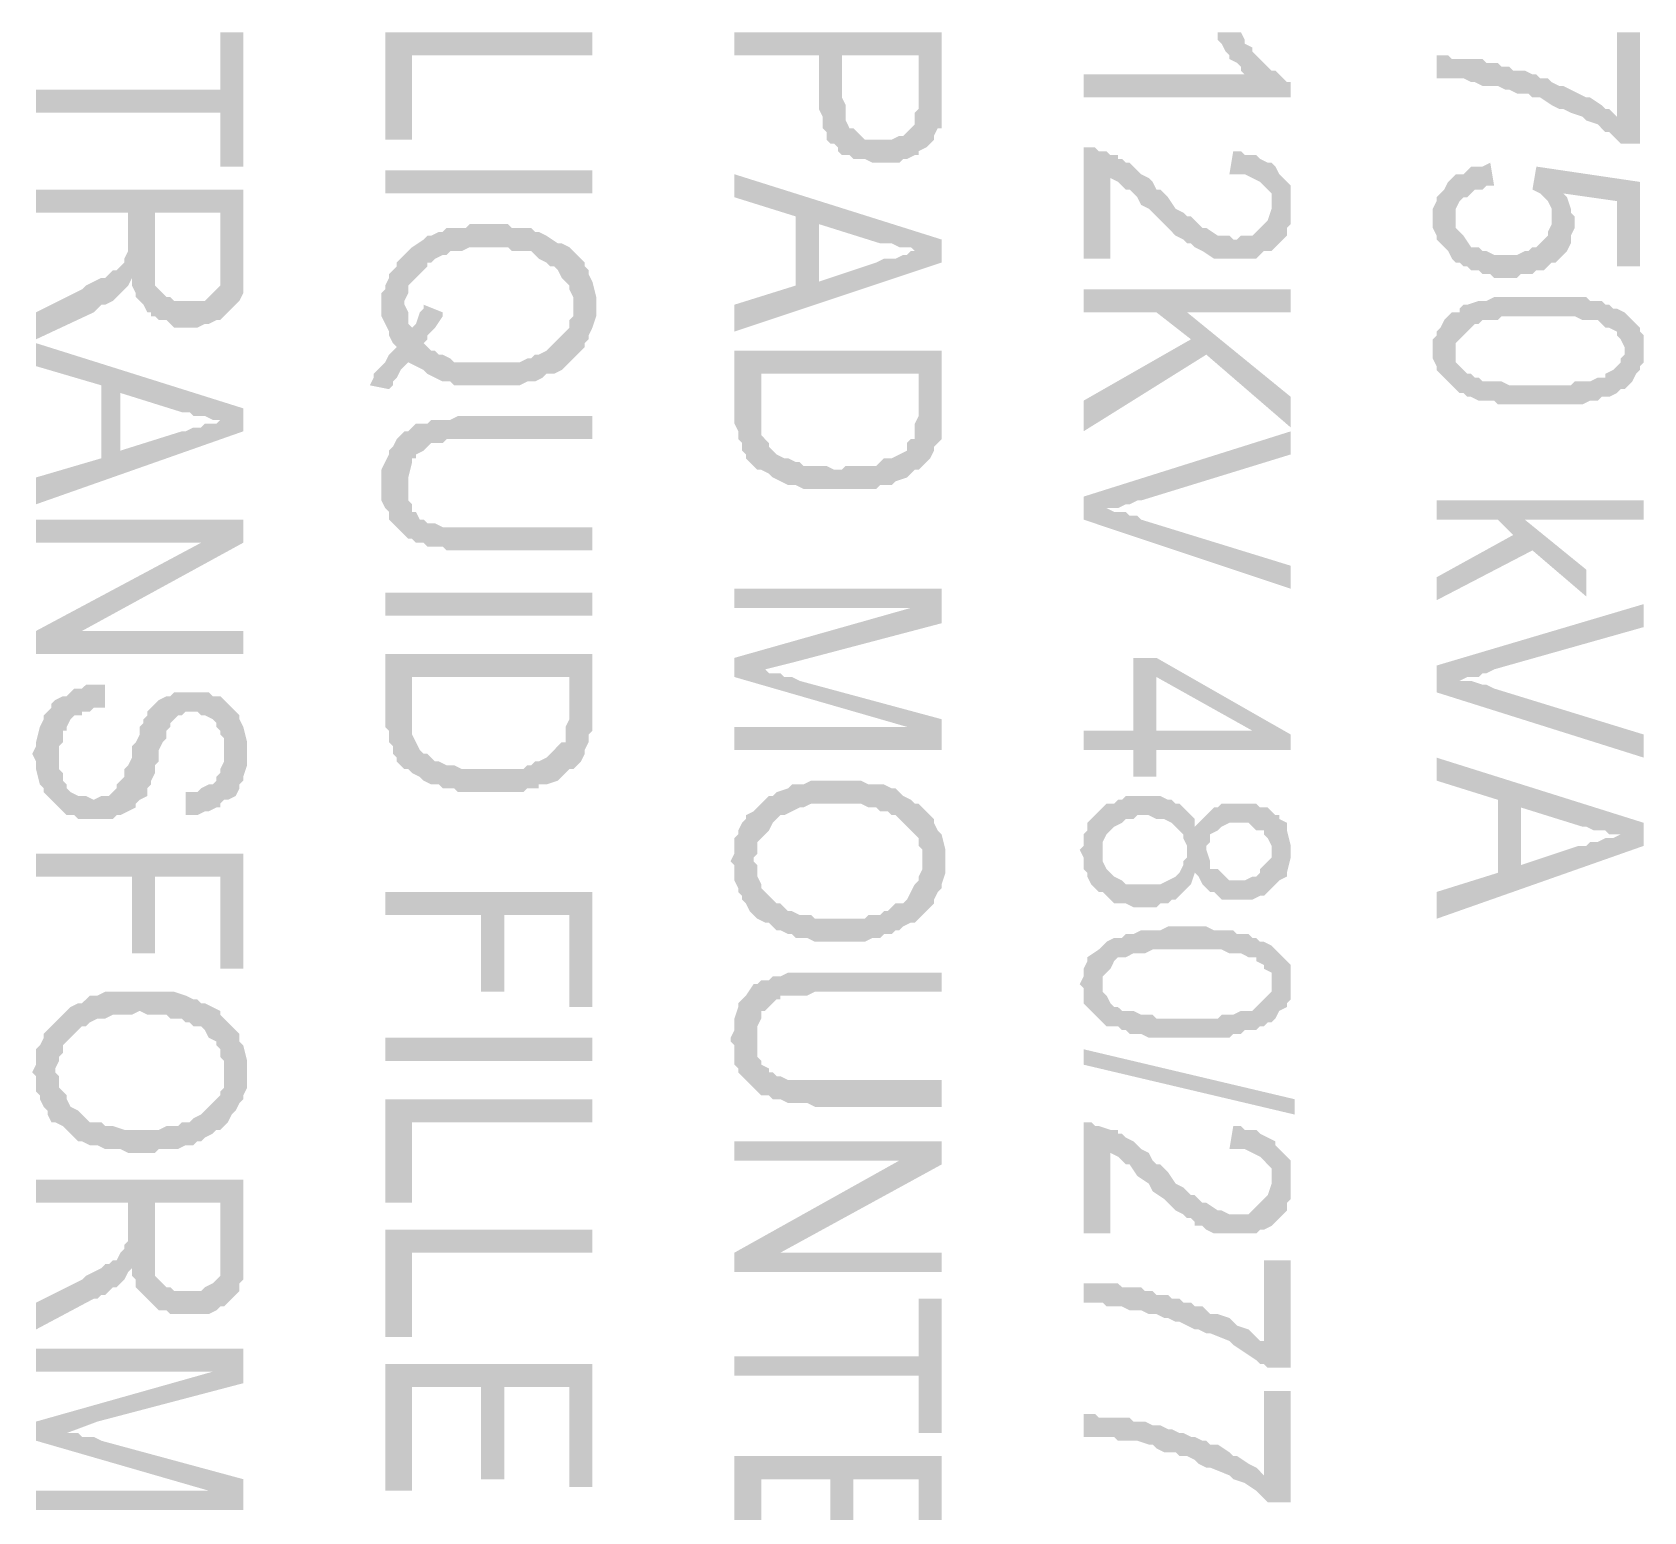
# Model space of a CAD drawing. Header units: inches. Extents: x -186 to 186, y -282 to 282.
# Drawn here: x -58 to -42.44, y 32.13 to 46.41 of the extents above; entities that cross this region are included whole.
import ezdxf

# ---------------------------------------------------------------- set-up
doc = ezdxf.new("R2010")
doc.units = ezdxf.units.IN
doc.header["$MEASUREMENT"] = 0
doc.layers.add('H', color=7, linetype='CONTINUOUS', lineweight=100)

msp = doc.modelspace()

# ---------------------------------------------------------------- hatches: boundary and pattern name
at = {"layer": 'H', "linetype": 'Continuous'}
for points in [[(-55.963, 45.111), (-55.963, 46.407), (-56.185, 46.407), (-56.185, 45.852), (-57.963, 45.852), (-57.963, 45.63), (-56.185, 45.63), (-56.185, 45.111)], [(-52.593, 46.185), (-52.593, 46.407), (-54.593, 46.407), (-54.593, 45.37), (-54.333, 45.37), (-54.333, 46.185)], [(-49.222, 45.778), (-49.222, 46.407), (-51.222, 46.407), (-51.222, 46.185), (-50.407, 46.185), (-50.407, 45.667), (-50.37, 45.593), (-50.37, 45.481), (-50.333, 45.444), (-50.333, 45.37), (-50.296, 45.333), (-50.259, 45.333), (-50.222, 45.296), (-50.222, 45.259), (-50.185, 45.222), (-50.185, 46.185), (-49.444, 46.185), (-49.444, 45.222), (-49.444, 45.259), (-49.37, 45.296), (-49.333, 45.333), (-49.296, 45.37), (-49.296, 45.407), (-49.259, 45.481), (-49.222, 45.481), (-49.222, 45.519), (-49.222, 45.593), (-49.222, 45.63), (-49.222, 45.704)], [(-46.296, 46.296), (-46.296, 46.333), (-46.333, 46.407), (-46.556, 46.407), (-46.556, 46.37), (-46.556, 46.333), (-46.519, 46.296), (-46.481, 46.222), (-46.444, 46.185), (-46.444, 46.148), (-46.37, 46.111), (-46.333, 46.074), (-46.333, 46.037), (-46.296, 46)], [(-42.481, 45.333), (-42.481, 46.407), (-42.704, 46.407), (-42.704, 45.593), (-42.741, 45.63), (-42.778, 45.667), (-42.815, 45.667), (-42.852, 45.704), (-42.963, 45.778), (-43, 45.778), (-43.148, 45.852), (-43.222, 45.889), (-43.259, 45.889), (-43.333, 45.926), (-43.37, 45.963), (-43.444, 45.963), (-43.481, 46), (-43.519, 46), (-43.593, 46.037), (-43.63, 46.037), (-43.704, 46.037), (-43.741, 46.074), (-43.815, 46.074), (-43.852, 46.111), (-43.889, 46.111), (-43.963, 46.111), (-44, 46.148), (-44.074, 46.148), (-44.148, 46.148), (-44.185, 46.148), (-44.296, 46.148), (-44.333, 46.185), (-44.444, 46.185), (-44.444, 45.963), (-44.37, 45.963), (-44.296, 45.963), (-44.222, 45.963), (-44.185, 45.963), (-44.111, 45.926), (-44.074, 45.926), (-44, 45.889), (-43.963, 45.889), (-43.889, 45.889), (-43.852, 45.889), (-43.778, 45.852), (-43.741, 45.852), (-43.667, 45.815), (-43.556, 45.815), (-43.519, 45.778), (-43.481, 45.778), (-43.444, 45.778), (-43.333, 45.704), (-43.259, 45.667), (-43.222, 45.667), (-43.148, 45.63), (-43.037, 45.593), (-43, 45.556), (-42.889, 45.519), (-42.852, 45.481), (-42.815, 45.444), (-42.778, 45.444), (-42.741, 45.407), (-42.704, 45.37), (-42.667, 45.333)], [(-45.852, 45.778), (-45.852, 45.926), (-45.889, 45.926), (-45.963, 46), (-46, 46.037), (-46.037, 46.037), (-46.111, 46.111), (-46.148, 46.148), (-46.185, 46.185), (-46.222, 46.222), (-46.222, 46.259), (-46.296, 46.296), (-46.296, 46), (-47.852, 46), (-47.852, 45.778)], [(-49.444, 45.222), (-49.444, 45.778), (-49.444, 45.667), (-49.481, 45.63), (-49.481, 45.556), (-49.481, 45.519), (-49.519, 45.481), (-49.556, 45.444), (-49.593, 45.407), (-49.63, 45.407), (-49.704, 45.37), (-49.741, 45.37), (-49.889, 45.37), (-49.963, 45.37), (-50, 45.407), (-50.037, 45.444), (-50.074, 45.481), (-50.111, 45.481), (-50.148, 45.556), (-50.148, 45.63), (-50.148, 45.704), (-50.185, 45.778), (-50.185, 46.185), (-50.185, 45.222), (-50.111, 45.222), (-50.074, 45.185), (-50.037, 45.185), (-49.963, 45.185), (-49.889, 45.148), (-49.852, 45.148), (-49.778, 45.148), (-49.704, 45.148), (-49.63, 45.148), (-49.593, 45.185), (-49.556, 45.185), (-49.481, 45.222)], [(-46, 44.333), (-46.037, 44.741), (-46.037, 44.704), (-46.074, 44.593), (-46.111, 44.556), (-46.148, 44.519), (-46.185, 44.481), (-46.222, 44.444), (-46.259, 44.444), (-46.333, 44.444), (-46.37, 44.407), (-46.407, 44.407), (-46.444, 44.444), (-46.519, 44.444), (-46.556, 44.444), (-46.667, 44.519), (-46.704, 44.519), (-46.741, 44.556), (-46.778, 44.593), (-46.815, 44.63), (-46.852, 44.63), (-46.889, 44.667), (-46.963, 44.704), (-47.037, 44.815), (-47.111, 44.889), (-47.148, 44.889), (-47.185, 44.963), (-47.222, 45), (-47.296, 45.037), (-47.333, 45.074), (-47.37, 45.111), (-47.407, 45.148), (-47.444, 45.148), (-47.481, 45.185), (-47.519, 45.185), (-47.519, 45.222), (-47.593, 45.222), (-47.63, 45.259), (-47.704, 45.259), (-47.741, 45.296), (-47.778, 45.296), (-47.852, 45.296), (-47.852, 44.222), (-47.593, 44.222), (-47.593, 45), (-47.519, 44.963), (-47.481, 44.926), (-47.444, 44.889), (-47.407, 44.889), (-47.37, 44.852), (-47.333, 44.815), (-47.296, 44.741), (-47.222, 44.704), (-47.185, 44.667), (-47.074, 44.556), (-47.037, 44.519), (-46.963, 44.444), (-46.889, 44.407), (-46.852, 44.37), (-46.815, 44.37), (-46.778, 44.333), (-46.704, 44.296), (-46.593, 44.222), (-46.556, 44.222), (-46.481, 44.222), (-46.444, 44.222), (-46.296, 44.222), (-46.259, 44.222), (-46.185, 44.222), (-46.148, 44.259), (-46.111, 44.296), (-46.037, 44.296)], [(-45.852, 44.704), (-45.852, 44.815), (-45.852, 44.926), (-45.889, 44.963), (-45.926, 45), (-45.963, 45.037), (-46, 45.111), (-46.037, 45.148), (-46.074, 45.148), (-46.148, 45.185), (-46.185, 45.222), (-46.222, 45.222), (-46.296, 45.222), (-46.333, 45.259), (-46.407, 45.259), (-46.444, 45.037), (-46.37, 45.037), (-46.333, 45.037), (-46.296, 45.037), (-46.222, 45), (-46.148, 44.963), (-46.111, 44.926), (-46.074, 44.889), (-46.037, 44.852), (-46.037, 44.778), (-46.037, 44.741), (-46, 44.333), (-45.963, 44.37), (-45.926, 44.407), (-45.889, 44.444), (-45.889, 44.519), (-45.852, 44.556), (-45.852, 44.667)], [(-43.889, 44.926), (-43.926, 45.148), (-44, 45.111), (-44.037, 45.111), (-44.111, 45.111), (-44.148, 45.074), (-44.185, 45.037), (-44.259, 45.037), (-44.296, 45), (-44.259, 44.63), (-44.259, 44.667), (-44.259, 44.704), (-44.222, 44.778), (-44.185, 44.815), (-44.148, 44.815), (-44.111, 44.852), (-44.074, 44.889), (-44, 44.889), (-43.963, 44.926)], [(-42.481, 44.148), (-42.481, 44.963), (-43.481, 45.111), (-43.519, 44.889), (-43.444, 44.852), (-43.407, 44.815), (-43.37, 44.778), (-43.333, 44.704), (-43.333, 44.667), (-43.333, 44.185), (-43.296, 44.185), (-43.259, 44.222), (-43.222, 44.852), (-42.704, 44.778), (-42.704, 44.148)], [(-54.593, 44.852), (-52.593, 44.852), (-52.593, 45.074), (-54.593, 45.074)], [(-49.222, 44.185), (-49.222, 44.407), (-51.222, 45.037), (-51.222, 44.815), (-50.63, 44.63), (-50.63, 43.963), (-50.407, 44.556), (-49.815, 44.37), (-49.778, 44.37), (-49.704, 44.37), (-49.63, 44.333), (-49.593, 44.333), (-49.519, 44.333), (-49.481, 44.296), (-49.444, 44.296)], [(-43.333, 44.185), (-43.333, 44.63), (-43.333, 44.556), (-43.37, 44.481), (-43.37, 44.444), (-43.407, 44.407), (-43.481, 44.333), (-43.519, 44.333), (-43.556, 44.296), (-43.593, 44.296), (-43.667, 44.259), (-43.889, 44.259), (-43.963, 44.296), (-44, 44.296), (-44.037, 44.333), (-44.111, 44.333), (-44.185, 44.444), (-44.222, 44.481), (-44.259, 44.519), (-44.259, 44.556), (-44.259, 44.63), (-44.296, 45), (-44.333, 44.963), (-44.37, 44.889), (-44.444, 44.815), (-44.444, 44.778), (-44.481, 44.704), (-44.481, 44.667), (-44.481, 44.63), (-44.481, 44.556), (-44.481, 44.519), (-44.444, 44.444), (-44.444, 44.407), (-44.407, 44.37), (-44.37, 44.333), (-44.333, 44.296), (-44.296, 44.222), (-44.259, 44.185), (-44.222, 44.185), (-44.185, 44.148), (-44.148, 44.148), (-44.111, 44.111), (-44.037, 44.111), (-44, 44.074), (-43.926, 44.074), (-43.889, 44.037), (-43.667, 44.037), (-43.63, 44.074), (-43.556, 44.074), (-43.519, 44.074), (-43.481, 44.111), (-43.407, 44.111), (-43.37, 44.148)], [(-55.963, 44.148), (-55.963, 44.889), (-57.963, 44.889), (-57.963, 44.667), (-57.074, 44.667), (-57.074, 44.407), (-57.037, 44.037), (-57.037, 44), (-57.037, 43.963), (-57, 43.889), (-57, 43.852), (-56.963, 43.815), (-56.926, 43.778), (-56.889, 43.704), (-56.852, 43.704), (-56.852, 43.667), (-56.815, 44.667), (-56.185, 44.667), (-56.185, 44.148), (-56.148, 43.667), (-56.111, 43.704), (-56.074, 43.741), (-56.037, 43.778), (-56, 43.815), (-55.963, 43.889), (-55.963, 43.963), (-55.963, 44.074)], [(-43.111, 44.556), (-43.111, 44.63), (-43.148, 44.667), (-43.148, 44.704), (-43.185, 44.815), (-43.222, 44.852), (-43.259, 44.222), (-43.222, 44.259), (-43.185, 44.296), (-43.148, 44.37), (-43.148, 44.407), (-43.148, 44.444), (-43.111, 44.519)], [(-56.148, 43.667), (-56.185, 44.148), (-56.185, 44.074), (-56.185, 43.963), (-56.222, 43.926), (-56.259, 43.889), (-56.296, 43.852), (-56.333, 43.815), (-56.444, 43.815), (-56.593, 43.815), (-56.63, 43.815), (-56.667, 43.852), (-56.704, 43.852), (-56.741, 43.889), (-56.778, 43.926), (-56.815, 43.963), (-56.815, 44), (-56.815, 44.074), (-56.815, 44.667), (-56.852, 43.667), (-56.815, 43.667), (-56.778, 43.63), (-56.704, 43.63), (-56.667, 43.593), (-56.63, 43.556), (-56.407, 43.556), (-56.333, 43.593), (-56.296, 43.593), (-56.222, 43.63), (-56.185, 43.63)], [(-52.556, 43.778), (-52.556, 43.852), (-52.593, 44), (-52.63, 44.074), (-52.63, 44.111), (-52.667, 44.148), (-52.667, 44.185), (-52.704, 44.222), (-52.741, 44.259), (-52.778, 44.296), (-52.815, 44.333), (-52.889, 44.37), (-52.926, 44.37), (-53.037, 44.444), (-53.111, 44.481), (-53.148, 44.481), (-53.185, 44.519), (-53.222, 44.519), (-53.296, 44.519), (-53.37, 44.519), (-53.407, 44.556), (-53.778, 44.556), (-53.815, 44.519), (-53.852, 44.519), (-53.926, 44.519), (-54, 44.519), (-54.037, 44.481), (-54.074, 44.481), (-54.148, 44.444), (-54.185, 44.444), (-54.222, 44.407), (-54.333, 44.333), (-54.37, 44.296), (-54.444, 44.222), (-54.481, 44.185), (-54.481, 44.148), (-54.519, 44.111), (-54.556, 44.074), (-54.556, 44.037), (-54.593, 43.963), (-54.593, 43.926), (-54.63, 43.889), (-54.63, 43.815), (-54.63, 43.778), (-54.63, 43.704), (-54.63, 43.667), (-54.556, 43.519), (-54.556, 43.481), (-54.519, 43.407), (-54.481, 43.37), (-54.481, 43.074), (-54.444, 43.148), (-54.407, 43.185), (-54.407, 43.778), (-54.407, 43.815), (-54.37, 43.889), (-54.37, 43.963), (-54.333, 44), (-54.296, 44.037), (-54.259, 44.074), (-54.222, 44.111), (-54.185, 44.148), (-54.185, 44.185), (-54.148, 44.185), (-54.111, 44.222), (-54.037, 44.259), (-54, 44.259), (-53.963, 44.296), (-53.889, 44.296), (-53.852, 44.296), (-53.778, 44.333), (-53.667, 44.333), (-53.593, 44.333), (-53.556, 44.333), (-53.407, 44.333), (-53.37, 44.296), (-53.296, 44.296), (-53.259, 44.296), (-53.185, 44.296), (-53.148, 44.259), (-53.111, 44.222), (-53.037, 44.185), (-53, 44.148), (-52.963, 44.148), (-52.926, 44.111), (-52.889, 44.037), (-52.852, 44), (-52.815, 43.963), (-52.815, 43.926), (-52.778, 43.852), (-52.778, 43.778), (-52.778, 43.259), (-52.741, 43.296), (-52.704, 43.333), (-52.667, 43.37), (-52.667, 43.407), (-52.63, 43.444), (-52.63, 43.481), (-52.593, 43.556), (-52.556, 43.667), (-52.556, 43.704)], [(-49.222, 44.185), (-49.444, 44.296), (-49.519, 44.296), (-49.556, 44.259), (-49.593, 44.259), (-49.667, 44.222), (-49.704, 44.222), (-49.778, 44.222), (-49.852, 44.185), (-50.407, 44), (-50.407, 44.556), (-50.63, 43.963), (-51.222, 43.778), (-51.222, 43.519)], [(-57.037, 44.037), (-57.074, 44.407), (-57.074, 44.333), (-57.074, 44.296), (-57.111, 44.222), (-57.111, 44.185), (-57.148, 44.148), (-57.185, 44.111), (-57.222, 44.111), (-57.259, 44.074), (-57.296, 44.037), (-57.333, 44.037), (-57.407, 44), (-57.481, 43.963), (-57.519, 43.926), (-57.963, 43.704), (-57.963, 43.444), (-57.407, 43.704), (-57.37, 43.741), (-57.333, 43.778), (-57.296, 43.778), (-57.222, 43.815), (-57.185, 43.852), (-57.074, 43.963)], [(-45.852, 43.704), (-45.852, 43.926), (-47.852, 43.926), (-47.852, 43.704), (-46.852, 43.704)], [(-52.778, 43.259), (-52.778, 43.778), (-52.778, 43.667), (-52.815, 43.63), (-52.815, 43.556), (-52.852, 43.519), (-52.889, 43.481), (-52.926, 43.444), (-52.963, 43.407), (-53, 43.37), (-53.037, 43.333), (-53.111, 43.296), (-53.148, 43.296), (-53.185, 43.259), (-53.222, 43.259), (-53.296, 43.222), (-53.333, 43.222), (-53.407, 43.222), (-53.741, 43.222), (-53.815, 43.222), (-53.852, 43.222), (-53.926, 43.222), (-53.963, 43.259), (-54.037, 43.296), (-54.074, 43.296), (-54.111, 43.333), (-54.148, 43.333), (-54.222, 43.407), (-54.222, 43.778), (-54.222, 43.741), (-54.259, 43.704), (-54.296, 43.593), (-54.333, 43.556), (-54.37, 43.593), (-54.37, 43.667), (-54.37, 43.704), (-54.407, 43.778), (-54.407, 43.185), (-54.37, 43.222), (-54.296, 43.185), (-54.222, 43.148), (-54.185, 43.111), (-54.111, 43.074), (-54.037, 43.037), (-53.963, 43.037), (-53.926, 43), (-53.852, 43), (-53.815, 43), (-53.778, 43), (-53.704, 43), (-53.444, 43), (-53.37, 43), (-53.333, 43), (-53.296, 43), (-53.222, 43.037), (-53.185, 43.037), (-53.148, 43.037), (-53.074, 43.074), (-53.037, 43.111), (-53, 43.111), (-52.963, 43.111), (-52.889, 43.148), (-52.852, 43.185), (-52.815, 43.222)], [(-54.037, 43.704), (-54.222, 43.778), (-54.222, 43.407), (-54.185, 43.444), (-54.185, 43.481), (-54.148, 43.519), (-54.111, 43.556), (-54.037, 43.667)], [(-42.444, 43.333), (-42.444, 43.407), (-42.444, 43.481), (-42.481, 43.519), (-42.481, 43.556), (-42.519, 43.593), (-42.556, 43.63), (-42.593, 43.667), (-42.63, 43.704), (-42.704, 43.741), (-42.741, 43.741), (-42.778, 43.778), (-42.815, 43.778), (-42.852, 43.815), (-42.926, 43.815), (-42.963, 43.815), (-43, 43.852), (-43.074, 43.852), (-43.148, 43.852), (-43.185, 43.852), (-43.259, 43.852), (-43.667, 43.852), (-43.704, 43.852), (-43.778, 43.852), (-43.852, 43.852), (-43.889, 43.852), (-43.963, 43.815), (-44, 43.815), (-44.037, 43.815), (-44.148, 43.778), (-44.185, 43.778), (-44.222, 43.741), (-44.222, 43.704), (-44.296, 43.704), (-44.259, 43.333), (-44.259, 43.37), (-44.259, 43.407), (-44.222, 43.444), (-44.185, 43.481), (-44.148, 43.519), (-44.111, 43.556), (-44.074, 43.593), (-44.037, 43.593), (-44, 43.63), (-43.963, 43.63), (-43.889, 43.63), (-43.852, 43.63), (-43.815, 43.667), (-43.667, 43.667), (-43.63, 43.667), (-43.296, 43.667), (-43.222, 43.667), (-43.111, 43.667), (-43.037, 43.63), (-43, 43.63), (-42.963, 43.63), (-42.889, 43.63), (-42.852, 43.593), (-42.815, 43.556), (-42.778, 43.556), (-42.704, 43.519), (-42.704, 43.481), (-42.667, 43.444), (-42.63, 43.37), (-42.63, 43.333), (-42.63, 42.963), (-42.593, 43), (-42.556, 43.037), (-42.519, 43.111), (-42.481, 43.148), (-42.481, 43.185), (-42.444, 43.222), (-42.444, 43.296)], [(-45.852, 42.593), (-45.852, 42.889), (-46.852, 43.704), (-47.148, 43.704), (-46.815, 43.444), (-46.667, 43.296)], [(-42.63, 42.963), (-42.63, 43.333), (-42.63, 43.296), (-42.667, 43.259), (-42.667, 43.222), (-42.704, 43.185), (-42.741, 43.148), (-42.815, 43.111), (-42.815, 43.074), (-42.852, 43.074), (-42.889, 43.074), (-42.963, 43.037), (-43, 43.037), (-43.037, 43.037), (-43.111, 43.037), (-43.148, 43), (-43.741, 43), (-43.815, 43.037), (-43.852, 43.037), (-43.889, 43.037), (-43.963, 43.037), (-44, 43.037), (-44.037, 43.074), (-44.074, 43.074), (-44.111, 43.111), (-44.148, 43.111), (-44.185, 43.148), (-44.222, 43.185), (-44.259, 43.222), (-44.259, 43.296), (-44.259, 43.333), (-44.296, 43.704), (-44.333, 43.667), (-44.37, 43.63), (-44.407, 43.556), (-44.444, 43.519), (-44.444, 43.481), (-44.481, 43.444), (-44.481, 43.37), (-44.481, 43.333), (-44.481, 43.296), (-44.481, 43.259), (-44.444, 43.185), (-44.444, 43.148), (-44.407, 43.111), (-44.37, 43.074), (-44.333, 43.037), (-44.296, 43), (-44.259, 42.963), (-44.222, 42.926), (-44.185, 42.926), (-44.148, 42.889), (-44.111, 42.889), (-44.037, 42.852), (-44, 42.852), (-43.963, 42.852), (-43.889, 42.852), (-43.852, 42.815), (-43.778, 42.815), (-43.667, 42.815), (-43.593, 42.815), (-43.296, 42.815), (-43.222, 42.815), (-43.185, 42.815), (-43.111, 42.815), (-43.037, 42.815), (-42.963, 42.852), (-42.889, 42.852), (-42.852, 42.889), (-42.815, 42.889), (-42.778, 42.889), (-42.704, 42.926), (-42.667, 42.963)], [(-55.963, 42.556), (-55.963, 42.778), (-57.963, 43.407), (-57.963, 43.185), (-57.333, 43), (-57.333, 42.296), (-57.148, 42.926), (-56.556, 42.741), (-56.481, 42.741), (-56.444, 42.704), (-56.37, 42.704), (-56.333, 42.704), (-56.259, 42.667), (-56.222, 42.667), (-56.148, 42.667)], [(-46.667, 43.296), (-46.815, 43.444), (-47.852, 42.852), (-47.852, 42.556)], [(-54.481, 43.074), (-54.481, 43.37), (-54.519, 43.333), (-54.556, 43.296), (-54.593, 43.222), (-54.63, 43.185), (-54.667, 43.148), (-54.704, 43.111), (-54.704, 43.074), (-54.741, 43), (-54.556, 42.963), (-54.519, 43), (-54.519, 43.037)], [(-49.222, 42.778), (-49.222, 43.333), (-51.222, 43.333), (-51.222, 42.63), (-51.185, 42.556), (-51.185, 42.481), (-51.148, 42.444), (-51.148, 42.37), (-51.111, 42.333), (-51.111, 42.296), (-51.074, 42.259), (-51.037, 42.222), (-51, 42.185), (-50.963, 43.111), (-49.444, 43.111), (-49.444, 42.778), (-49.444, 42.185), (-49.407, 42.222), (-49.37, 42.259), (-49.333, 42.296), (-49.296, 42.37), (-49.296, 42.407), (-49.222, 42.481), (-49.222, 42.519), (-49.222, 42.593), (-49.222, 42.63), (-49.222, 42.704)], [(-49.444, 42.185), (-49.444, 42.778), (-49.444, 42.704), (-49.481, 42.63), (-49.481, 42.593), (-49.481, 42.519), (-49.481, 42.481), (-49.519, 42.481), (-49.556, 42.444), (-49.556, 42.37), (-49.63, 42.333), (-49.704, 42.296), (-49.778, 42.296), (-49.815, 42.259), (-49.852, 42.222), (-49.889, 42.222), (-49.963, 42.222), (-50, 42.222), (-50.148, 42.222), (-50.185, 42.185), (-50.259, 42.185), (-50.333, 42.222), (-50.37, 42.222), (-50.444, 42.222), (-50.481, 42.222), (-50.556, 42.222), (-50.593, 42.259), (-50.63, 42.259), (-50.704, 42.296), (-50.741, 42.296), (-50.815, 42.333), (-50.852, 42.37), (-50.889, 42.407), (-50.889, 42.444), (-50.926, 42.481), (-50.963, 42.519), (-50.963, 42.63), (-50.963, 43.111), (-51, 42.185), (-50.963, 42.185), (-50.889, 42.148), (-50.852, 42.111), (-50.778, 42.074), (-50.704, 42.037), (-50.667, 42.037), (-50.63, 42.037), (-50.556, 42), (-50.519, 42), (-50.444, 42), (-50.37, 42), (-50, 42), (-49.963, 42), (-49.889, 42), (-49.852, 42), (-49.815, 42.037), (-49.741, 42.037), (-49.704, 42.037), (-49.667, 42.074), (-49.556, 42.111), (-49.519, 42.148), (-49.481, 42.185)], [(-55.963, 42.556), (-56.148, 42.667), (-56.185, 42.667), (-56.222, 42.63), (-56.296, 42.63), (-56.333, 42.63), (-56.37, 42.593), (-56.444, 42.593), (-56.519, 42.556), (-56.556, 42.556), (-57.148, 42.37), (-57.148, 42.926), (-57.333, 42.296), (-57.963, 42.111), (-57.963, 41.852)], [(-52.593, 42.481), (-52.593, 42.704), (-53.889, 42.704), (-53.963, 42.667), (-54, 42.667), (-54.074, 42.667), (-54.148, 42.667), (-54.185, 42.63), (-54.222, 42.63), (-54.296, 42.63), (-54.333, 42.593), (-54.37, 42.556), (-54.407, 42.556), (-54.37, 42.074), (-54.37, 42.111), (-54.333, 42.259), (-54.333, 42.296), (-54.296, 42.296), (-54.296, 42.333), (-54.222, 42.37), (-54.185, 42.407), (-54.148, 42.444), (-54.111, 42.444), (-54.037, 42.444), (-54, 42.481), (-53.889, 42.481), (-53.815, 42.481), (-53.741, 42.481)], [(-52.593, 41.407), (-52.593, 41.63), (-53.926, 41.63), (-54, 41.63), (-54.037, 41.63), (-54.111, 41.667), (-54.148, 41.667), (-54.185, 41.667), (-54.222, 41.704), (-54.259, 41.704), (-54.296, 41.778), (-54.333, 41.778), (-54.333, 41.852), (-54.37, 41.889), (-54.37, 41.926), (-54.37, 42), (-54.37, 42.074), (-54.407, 42.556), (-54.444, 42.519), (-54.481, 42.481), (-54.519, 42.407), (-54.556, 42.37), (-54.556, 42.333), (-54.63, 42.185), (-54.63, 42.111), (-54.63, 42.037), (-54.63, 41.963), (-54.63, 41.889), (-54.593, 41.815), (-54.556, 41.778), (-54.556, 41.704), (-54.519, 41.667), (-54.481, 41.63), (-54.407, 41.556), (-54.37, 41.519), (-54.333, 41.519), (-54.296, 41.481), (-54.222, 41.481), (-54.185, 41.444), (-54.148, 41.444), (-54.111, 41.444), (-54.037, 41.444), (-54, 41.407), (-53.889, 41.407), (-53.815, 41.407), (-53.741, 41.407)], [(-45.852, 42.333), (-45.852, 42.556), (-47.852, 41.926), (-47.63, 41.815), (-47.519, 41.815), (-47.444, 41.852), (-47.407, 41.852), (-47.333, 41.889), (-47.296, 41.889)], [(-45.852, 41.037), (-45.852, 41.259), (-47.296, 41.704), (-47.333, 41.741), (-47.407, 41.741), (-47.444, 41.778), (-47.519, 41.778), (-47.556, 41.778), (-47.63, 41.815), (-47.852, 41.926), (-47.852, 41.704)], [(-42.444, 41.704), (-42.444, 41.889), (-44.444, 41.889), (-44.444, 41.704), (-43.852, 41.704), (-43.704, 41.556), (-43.593, 41.704)], [(-55.963, 41.481), (-55.963, 41.704), (-57.963, 41.704), (-57.963, 41.481), (-56.37, 41.481)], [(-43, 40.963), (-43, 41.222), (-43.593, 41.704), (-43.704, 41.556), (-44.444, 41.148), (-44.444, 40.926), (-43.519, 41.407)], [(-55.963, 41.481), (-56.37, 41.481), (-57.963, 40.63), (-57.519, 40.63)], [(-54.593, 40.778), (-52.593, 40.778), (-52.593, 41), (-54.593, 41)], [(-49.222, 40.704), (-49.222, 41.037), (-51.222, 41.037), (-51.222, 40.852), (-49.519, 40.852)], [(-49.222, 40.704), (-49.519, 40.852), (-51.222, 40.37), (-50.926, 40.259), (-50.63, 40.333)], [(-42.444, 40.667), (-42.444, 40.889), (-44.444, 40.296), (-44.222, 40.148), (-44.148, 40.185), (-44.111, 40.185), (-44.037, 40.185), (-44, 40.222), (-43.963, 40.222), (-43.889, 40.259)], [(-55.963, 40.407), (-55.963, 40.63), (-57.519, 40.63), (-57.963, 40.63), (-57.963, 40.407)], [(-52.593, 39.852), (-52.593, 40.407), (-54.593, 40.407), (-54.593, 39.704), (-54.556, 39.667), (-54.556, 39.556), (-54.519, 39.519), (-54.519, 39.444), (-54.481, 39.407), (-54.481, 39.37), (-54.444, 39.333), (-54.407, 39.296), (-54.37, 39.296), (-54.333, 40.185), (-52.815, 40.185), (-52.815, 39.852), (-52.815, 39.296), (-52.778, 39.296), (-52.741, 39.333), (-52.704, 39.37), (-52.667, 39.444), (-52.667, 39.481), (-52.63, 39.556), (-52.63, 39.63), (-52.593, 39.667), (-52.593, 39.704), (-52.593, 39.778)], [(-49.222, 39.481), (-49.222, 39.778), (-50.593, 40.148), (-50.667, 40.185), (-50.741, 40.185), (-50.778, 40.222), (-50.852, 40.222), (-50.889, 40.222), (-50.926, 40.259), (-51.222, 40.37), (-51.222, 40.185), (-49.556, 39.704)], [(-45.852, 39.481), (-45.852, 39.63), (-47.148, 40.37), (-47.37, 40.37), (-47.37, 39.667), (-47.852, 39.667), (-47.852, 39.481), (-47.37, 39.481), (-47.37, 39.222), (-47.148, 39.222), (-47.148, 40.185), (-46.222, 39.667)], [(-42.444, 39.407), (-42.444, 39.63), (-43.889, 40.074), (-43.963, 40.111), (-44, 40.111), (-44.111, 40.148), (-44.185, 40.148), (-44.222, 40.148), (-44.444, 40.296), (-44.444, 40.037)], [(-52.815, 39.296), (-52.815, 39.852), (-52.815, 39.778), (-52.852, 39.704), (-52.852, 39.667), (-52.852, 39.63), (-52.852, 39.556), (-52.889, 39.556), (-52.926, 39.519), (-52.963, 39.481), (-53, 39.444), (-53.037, 39.407), (-53.111, 39.37), (-53.148, 39.37), (-53.185, 39.333), (-53.222, 39.333), (-53.259, 39.296), (-53.333, 39.296), (-53.37, 39.296), (-53.519, 39.296), (-53.556, 39.296), (-53.63, 39.296), (-53.704, 39.296), (-53.741, 39.296), (-53.815, 39.296), (-53.852, 39.296), (-53.926, 39.333), (-53.963, 39.333), (-54, 39.333), (-54.074, 39.37), (-54.111, 39.37), (-54.185, 39.444), (-54.222, 39.444), (-54.259, 39.481), (-54.296, 39.556), (-54.333, 39.63), (-54.333, 39.704), (-54.333, 40.185), (-54.37, 39.296), (-54.333, 39.259), (-54.259, 39.222), (-54.222, 39.185), (-54.148, 39.148), (-54.074, 39.148), (-54.037, 39.111), (-54, 39.111), (-53.926, 39.111), (-53.889, 39.074), (-53.815, 39.074), (-53.778, 39.074), (-53.37, 39.074), (-53.333, 39.074), (-53.259, 39.074), (-53.222, 39.111), (-53.185, 39.111), (-53.111, 39.111), (-53.111, 39.148), (-53.037, 39.148), (-52.926, 39.185), (-52.889, 39.222), (-52.852, 39.259)], [(-45.852, 39.481), (-46.222, 39.667), (-47.148, 39.667), (-47.148, 40.185), (-47.148, 39.481)], [(-55.926, 39.481), (-55.926, 39.556), (-55.963, 39.704), (-56, 39.778), (-56, 39.815), (-56.037, 39.852), (-56.074, 39.889), (-56.111, 39.926), (-56.148, 39.963), (-56.185, 40), (-56.259, 40), (-56.296, 40.037), (-56.333, 40.037), (-56.407, 40.037), (-56.481, 40.037), (-56.556, 40.037), (-56.63, 40.037), (-56.667, 40), (-56.704, 40), (-56.778, 39.963), (-56.815, 39.926), (-56.852, 39.889), (-56.889, 39.852), (-56.889, 39.815), (-56.926, 39.778), (-56.926, 39.741), (-56.963, 39.704), (-56.963, 39.63), (-57, 39.556), (-57.037, 39.519), (-57.037, 39.481), (-57.037, 39.407), (-57.074, 39.333), (-57.111, 39.296), (-57.111, 39.222), (-57.148, 39.185), (-57.185, 39.148), (-57.185, 39.111), (-57.259, 39.037), (-57.296, 39.037), (-57.333, 39.037), (-57.407, 39), (-57.481, 39.037), (-57.519, 39.037), (-57.556, 39.037), (-57.63, 39.074), (-57.667, 39.111), (-57.667, 39.148), (-57.704, 39.185), (-57.704, 39.259), (-57.741, 39.296), (-57.741, 39.37), (-57.741, 39.444), (-57.778, 39.963), (-57.815, 39.926), (-57.815, 39.889), (-57.852, 39.852), (-57.889, 39.815), (-57.889, 39.778), (-57.926, 39.704), (-57.963, 39.556), (-57.963, 39.519), (-58, 39.444), (-57.963, 39.37), (-57.963, 39.296), (-57.926, 39.148), (-57.889, 39.111), (-57.889, 39.074), (-57.852, 39.037), (-57.815, 39), (-57.778, 38.963), (-57.741, 38.926), (-57.704, 38.889), (-57.667, 38.852), (-57.593, 38.852), (-57.556, 38.815), (-57.481, 38.815), (-57.296, 38.815), (-57.222, 38.815), (-57.185, 38.852), (-57.148, 38.852), (-57.074, 38.889), (-57, 38.926), (-57, 38.963), (-56.963, 39), (-56.889, 39.037), (-56.889, 39.111), (-56.852, 39.148), (-56.852, 39.185), (-56.815, 39.259), (-56.815, 39.333), (-56.778, 39.37), (-56.778, 39.444), (-56.778, 39.481), (-56.741, 39.556), (-56.704, 39.593), (-56.704, 39.667), (-56.667, 39.704), (-56.667, 39.741), (-56.63, 39.778), (-56.593, 39.815), (-56.556, 39.815), (-56.519, 39.852), (-56.407, 39.852), (-56.37, 39.815), (-56.333, 39.815), (-56.259, 39.778), (-56.222, 39.741), (-56.222, 39.704), (-56.185, 39.667), (-56.185, 39.63), (-56.148, 39.593), (-56.148, 39.519), (-56.148, 39.481), (-56.148, 39), (-56.111, 39), (-56.037, 39.037), (-56, 39.111), (-56, 39.148), (-55.963, 39.185), (-55.963, 39.222), (-55.926, 39.333), (-55.926, 39.407)], [(-57.296, 39.889), (-57.296, 40.111), (-57.444, 40.111), (-57.481, 40.111), (-57.519, 40.074), (-57.593, 40.074), (-57.63, 40.037), (-57.667, 40), (-57.704, 40), (-57.778, 39.963), (-57.741, 39.444), (-57.741, 39.519), (-57.704, 39.556), (-57.704, 39.667), (-57.667, 39.667), (-57.667, 39.704), (-57.63, 39.778), (-57.593, 39.815), (-57.519, 39.815), (-57.519, 39.852), (-57.444, 39.852), (-57.407, 39.889), (-57.333, 39.889)], [(-49.222, 39.481), (-49.556, 39.704), (-51.222, 39.704), (-51.222, 39.481)], [(-56.148, 39), (-56.148, 39.481), (-56.148, 39.444), (-56.148, 39.37), (-56.185, 39.296), (-56.185, 39.259), (-56.222, 39.222), (-56.222, 39.185), (-56.259, 39.148), (-56.296, 39.148), (-56.37, 39.111), (-56.407, 39.074), (-56.481, 39.074), (-56.519, 39.074), (-56.519, 38.852), (-56.444, 38.852), (-56.407, 38.852), (-56.333, 38.889), (-56.296, 38.889), (-56.222, 38.926), (-56.185, 38.926), (-56.185, 38.963)], [(-42.444, 38.556), (-42.444, 38.778), (-44.444, 39.407), (-44.444, 39.185), (-43.852, 39), (-43.852, 38.296), (-43.63, 38.926), (-43.037, 38.741), (-43, 38.741), (-42.926, 38.704), (-42.852, 38.704), (-42.815, 38.704), (-42.778, 38.667), (-42.704, 38.667), (-42.667, 38.667)], [(-49.185, 38.407), (-49.185, 38.519), (-49.222, 38.667), (-49.259, 38.704), (-49.296, 38.778), (-49.296, 38.815), (-49.333, 38.852), (-49.37, 38.889), (-49.407, 38.926), (-49.444, 38.963), (-49.481, 38.963), (-49.519, 39), (-49.593, 39.037), (-49.63, 39.074), (-49.667, 39.111), (-49.704, 39.111), (-49.778, 39.148), (-49.815, 39.148), (-49.889, 39.148), (-49.926, 39.148), (-50, 39.185), (-50.037, 39.185), (-50.37, 39.185), (-50.444, 39.185), (-50.481, 39.185), (-50.556, 39.148), (-50.667, 39.148), (-50.704, 39.111), (-50.815, 39.074), (-50.852, 39.037), (-50.889, 39.037), (-50.926, 39), (-50.963, 38.963), (-51, 38.926), (-51.037, 38.889), (-51.111, 38.852), (-51.111, 38.815), (-51.148, 38.778), (-51.185, 38.704), (-51.185, 38.667), (-51.222, 38.63), (-51.222, 38.519), (-51.222, 38.481), (-51.259, 38.407), (-51.222, 38.37), (-51.222, 38.259), (-51.222, 38.222), (-51.185, 38.148), (-51.185, 38.111), (-51.148, 38.074), (-51.148, 38.037), (-51.111, 38), (-51.074, 37.926), (-51.037, 37.889), (-51.037, 38.444), (-51, 38.481), (-51, 38.556), (-51, 38.593), (-50.963, 38.63), (-50.926, 38.667), (-50.889, 38.704), (-50.852, 38.778), (-50.815, 38.815), (-50.778, 38.852), (-50.741, 38.852), (-50.667, 38.889), (-50.593, 38.926), (-50.556, 38.926), (-50.481, 38.963), (-50.444, 38.963), (-50.296, 38.963), (-50.222, 38.963), (-50.185, 38.963), (-50.037, 38.963), (-50, 38.963), (-49.926, 38.926), (-49.852, 38.926), (-49.815, 38.889), (-49.778, 38.889), (-49.741, 38.889), (-49.704, 38.852), (-49.667, 38.852), (-49.63, 38.815), (-49.593, 38.778), (-49.556, 38.741), (-49.519, 38.704), (-49.481, 38.667), (-49.444, 38.63), (-49.444, 38.556), (-49.407, 38.519), (-49.407, 37.889), (-49.37, 37.926), (-49.333, 37.963), (-49.296, 38), (-49.296, 38.037), (-49.259, 38.111), (-49.222, 38.148), (-49.222, 38.185), (-49.185, 38.296), (-49.185, 38.333)], [(-46.852, 38.889), (-46.889, 38.926), (-46.926, 38.963), (-46.963, 38.963), (-47, 39), (-47.037, 39), (-47.111, 39.037), (-47.148, 39.037), (-47.37, 39.037), (-47.444, 39.037), (-47.481, 39), (-47.519, 39), (-47.556, 38.963), (-47.63, 38.963), (-47.704, 38.889), (-47.741, 38.852), (-47.778, 38.815), (-47.815, 38.778), (-47.815, 38.704), (-47.852, 38.667), (-47.852, 38.63), (-47.852, 38.556), (-47.889, 38.519), (-47.852, 38.444), (-47.852, 38.407), (-47.852, 38.333), (-47.815, 38.296), (-47.815, 38.259), (-47.778, 38.185), (-47.741, 38.148), (-47.704, 38.111), (-47.667, 38.111), (-47.667, 38.519), (-47.667, 38.556), (-47.667, 38.593), (-47.63, 38.667), (-47.593, 38.704), (-47.556, 38.741), (-47.481, 38.778), (-47.444, 38.815), (-47.37, 38.815), (-47.333, 38.852), (-47.222, 38.852), (-47.148, 38.815), (-47.111, 38.815), (-47.074, 38.815), (-47, 38.778), (-46.963, 38.741), (-46.926, 38.704), (-46.889, 38.667), (-46.889, 38.63), (-46.852, 38.556), (-46.852, 38.519)], [(-46.037, 38.889), (-46.074, 38.926), (-46.148, 38.926), (-46.185, 38.963), (-46.222, 38.963), (-46.296, 38.963), (-46.444, 38.963), (-46.519, 38.963), (-46.556, 38.926), (-46.593, 38.926), (-46.63, 38.889), (-46.667, 38.852), (-46.704, 38.815), (-46.741, 38.778), (-46.778, 38.741), (-46.778, 38.815), (-46.815, 38.852), (-46.852, 38.889), (-46.852, 38.519), (-46.852, 38.444), (-46.889, 38.407), (-46.889, 38.37), (-46.926, 38.296), (-46.963, 38.259), (-47.037, 38.222), (-47.111, 38.185), (-47.148, 38.185), (-47.222, 38.185), (-47.333, 38.185), (-47.37, 38.185), (-47.444, 38.185), (-47.481, 38.222), (-47.556, 38.259), (-47.593, 38.296), (-47.63, 38.333), (-47.667, 38.407), (-47.667, 38.444), (-47.667, 38.519), (-47.667, 38.111), (-47.593, 38.037), (-47.556, 38), (-47.481, 38), (-47.444, 38), (-47.37, 37.963), (-47.333, 37.963), (-47.259, 37.963), (-47.185, 37.963), (-47.148, 37.963), (-47.111, 38), (-47.037, 38), (-47, 38.037), (-46.963, 38.037), (-46.926, 38.074), (-46.889, 38.111), (-46.852, 38.148), (-46.815, 38.185), (-46.778, 38.296), (-46.741, 38.259), (-46.704, 38.185), (-46.667, 38.148), (-46.667, 38.519), (-46.667, 38.556), (-46.63, 38.593), (-46.63, 38.667), (-46.556, 38.704), (-46.519, 38.741), (-46.444, 38.778), (-46.407, 38.778), (-46.333, 38.778), (-46.259, 38.778), (-46.222, 38.741), (-46.185, 38.704), (-46.111, 38.704), (-46.111, 38.667), (-46.074, 38.63), (-46.037, 38.556), (-46.037, 38.519)], [(-45.852, 38.519), (-45.852, 38.556), (-45.889, 38.704), (-45.889, 38.778), (-45.963, 38.815), (-45.963, 38.852), (-46, 38.852), (-46.037, 38.889), (-46.037, 38.444), (-46.074, 38.407), (-46.111, 38.37), (-46.148, 38.333), (-46.148, 38.296), (-46.185, 38.259), (-46.222, 38.259), (-46.296, 38.222), (-46.444, 38.222), (-46.481, 38.259), (-46.519, 38.296), (-46.556, 38.333), (-46.63, 38.333), (-46.63, 38.407), (-46.667, 38.519), (-46.667, 38.148), (-46.63, 38.111), (-46.593, 38.111), (-46.556, 38.074), (-46.519, 38.037), (-46.481, 38.037), (-46.407, 38.037), (-46.37, 38.037), (-46.333, 38.037), (-46.259, 38.037), (-46.222, 38.037), (-46.148, 38.074), (-46.111, 38.074), (-46.074, 38.111), (-46.037, 38.148), (-46, 38.185), (-45.963, 38.222), (-45.889, 38.259), (-45.889, 38.296), (-45.852, 38.444)], [(-42.444, 38.556), (-42.667, 38.667), (-42.741, 38.63), (-42.778, 38.63), (-42.815, 38.63), (-42.889, 38.593), (-42.963, 38.593), (-43, 38.556), (-43.074, 38.556), (-43.63, 38.37), (-43.63, 38.926), (-43.852, 38.296), (-44.444, 38.111), (-44.444, 37.852)], [(-55.963, 37.37), (-55.963, 38.481), (-57.963, 38.481), (-57.963, 38.259), (-57.037, 38.259), (-57.037, 37.519), (-56.815, 37.519), (-56.815, 38.259), (-56.185, 38.259), (-56.185, 37.37)], [(-49.407, 37.889), (-49.407, 38.407), (-49.407, 38.333), (-49.444, 38.259), (-49.444, 38.222), (-49.481, 38.185), (-49.519, 38.111), (-49.556, 38.037), (-49.593, 38), (-49.667, 38), (-49.704, 37.963), (-49.741, 37.926), (-49.778, 37.926), (-49.815, 37.889), (-49.852, 37.889), (-49.926, 37.889), (-49.963, 37.852), (-50.037, 37.852), (-50.37, 37.852), (-50.444, 37.852), (-50.481, 37.889), (-50.556, 37.889), (-50.593, 37.889), (-50.667, 37.926), (-50.704, 37.926), (-50.778, 38), (-50.815, 38), (-50.852, 38.037), (-50.889, 38.074), (-50.926, 38.111), (-50.963, 38.148), (-50.963, 38.185), (-51, 38.259), (-51, 38.296), (-51, 38.37), (-51.037, 38.407), (-51.037, 37.889), (-51, 37.852), (-50.926, 37.815), (-50.889, 37.815), (-50.852, 37.778), (-50.815, 37.741), (-50.778, 37.741), (-50.704, 37.704), (-50.667, 37.704), (-50.63, 37.667), (-50.556, 37.667), (-50.519, 37.667), (-50.444, 37.63), (-50.407, 37.63), (-50.333, 37.63), (-50.074, 37.63), (-50.037, 37.63), (-49.963, 37.63), (-49.889, 37.667), (-49.852, 37.667), (-49.815, 37.667), (-49.778, 37.704), (-49.704, 37.704), (-49.667, 37.741), (-49.63, 37.741), (-49.593, 37.778), (-49.519, 37.815), (-49.481, 37.815), (-49.444, 37.852)], [(-52.593, 37), (-52.593, 38.111), (-54.593, 38.111), (-54.593, 37.889), (-53.667, 37.889), (-53.667, 37.148), (-53.444, 37.148), (-53.444, 37.889), (-52.815, 37.889), (-52.815, 37)], [(-45.852, 37.222), (-45.852, 37.296), (-45.852, 37.37), (-45.852, 37.407), (-45.889, 37.444), (-45.926, 37.481), (-45.963, 37.519), (-46, 37.556), (-46.037, 37.593), (-46.111, 37.63), (-46.148, 37.63), (-46.185, 37.667), (-46.222, 37.667), (-46.259, 37.704), (-46.333, 37.704), (-46.37, 37.704), (-46.407, 37.741), (-46.481, 37.741), (-46.519, 37.741), (-46.593, 37.741), (-46.667, 37.778), (-47.037, 37.778), (-47.111, 37.741), (-47.185, 37.741), (-47.222, 37.741), (-47.296, 37.741), (-47.37, 37.704), (-47.407, 37.704), (-47.444, 37.704), (-47.481, 37.667), (-47.519, 37.667), (-47.556, 37.667), (-47.63, 37.63), (-47.667, 37.593), (-47.667, 37.222), (-47.667, 37.259), (-47.667, 37.296), (-47.63, 37.333), (-47.593, 37.37), (-47.556, 37.444), (-47.519, 37.481), (-47.481, 37.481), (-47.444, 37.481), (-47.37, 37.519), (-47.296, 37.519), (-47.259, 37.519), (-47.185, 37.556), (-47.074, 37.556), (-47, 37.556), (-46.704, 37.556), (-46.63, 37.556), (-46.519, 37.556), (-46.444, 37.519), (-46.407, 37.519), (-46.333, 37.519), (-46.259, 37.481), (-46.222, 37.481), (-46.185, 37.481), (-46.185, 37.444), (-46.111, 37.407), (-46.111, 37.37), (-46.037, 37.333), (-46.037, 37.296), (-46.037, 37.222), (-46.037, 36.852), (-46, 36.889), (-45.963, 36.963), (-45.889, 37), (-45.889, 37.037), (-45.852, 37.074), (-45.852, 37.185)], [(-46.037, 36.852), (-46.037, 37.222), (-46.037, 37.185), (-46.037, 37.148), (-46.074, 37.111), (-46.111, 37.074), (-46.148, 37.037), (-46.185, 37), (-46.222, 36.963), (-46.259, 36.963), (-46.296, 36.963), (-46.333, 36.963), (-46.407, 36.926), (-46.444, 36.926), (-46.519, 36.926), (-46.556, 36.889), (-47.148, 36.889), (-47.185, 36.926), (-47.259, 36.926), (-47.296, 36.926), (-47.37, 36.963), (-47.407, 36.963), (-47.444, 36.963), (-47.481, 36.963), (-47.519, 37), (-47.556, 37), (-47.593, 37.037), (-47.63, 37.111), (-47.667, 37.148), (-47.667, 37.185), (-47.667, 37.222), (-47.667, 37.593), (-47.704, 37.556), (-47.815, 37.481), (-47.815, 37.444), (-47.852, 37.37), (-47.852, 37.333), (-47.852, 37.296), (-47.889, 37.222), (-47.852, 37.185), (-47.852, 37.148), (-47.852, 37.111), (-47.852, 37.037), (-47.815, 37), (-47.778, 36.963), (-47.741, 36.926), (-47.704, 36.889), (-47.667, 36.852), (-47.63, 36.815), (-47.519, 36.815), (-47.481, 36.778), (-47.444, 36.778), (-47.407, 36.741), (-47.333, 36.741), (-47.296, 36.741), (-47.222, 36.704), (-47.185, 36.704), (-47.037, 36.704), (-47, 36.704), (-46.704, 36.704), (-46.63, 36.704), (-46.556, 36.704), (-46.519, 36.704), (-46.444, 36.704), (-46.407, 36.741), (-46.333, 36.741), (-46.296, 36.778), (-46.222, 36.778), (-46.185, 36.778), (-46.148, 36.815), (-46.111, 36.815), (-46.074, 36.852)], [(-49.222, 37.148), (-49.222, 37.333), (-50.519, 37.333), (-50.593, 37.333), (-50.63, 37.333), (-50.704, 37.333), (-50.778, 37.296), (-50.815, 37.296), (-50.852, 37.296), (-50.889, 37.259), (-50.963, 37.259), (-51, 37.222), (-51.037, 37.222), (-51, 36.704), (-51, 36.741), (-51, 36.815), (-50.963, 36.889), (-50.963, 36.963), (-50.926, 36.963), (-50.889, 37), (-50.852, 37.037), (-50.815, 37.074), (-50.778, 37.074), (-50.778, 37.111), (-50.704, 37.111), (-50.667, 37.111), (-50.63, 37.111), (-50.519, 37.111), (-50.444, 37.148), (-50.37, 37.148)], [(-49.222, 36.037), (-49.222, 36.296), (-50.556, 36.296), (-50.63, 36.296), (-50.667, 36.296), (-50.704, 36.296), (-50.778, 36.333), (-50.815, 36.333), (-50.852, 36.37), (-50.889, 36.37), (-50.889, 36.407), (-50.963, 36.444), (-50.963, 36.481), (-51, 36.519), (-51, 36.593), (-51, 36.667), (-51, 36.704), (-51.037, 37.222), (-51.111, 37.111), (-51.148, 37.074), (-51.185, 37.037), (-51.185, 37), (-51.222, 36.889), (-51.222, 36.815), (-51.222, 36.778), (-51.259, 36.704), (-51.259, 36.667), (-51.222, 36.63), (-51.222, 36.556), (-51.222, 36.444), (-51.185, 36.407), (-51.185, 36.37), (-51.148, 36.333), (-51.111, 36.296), (-51.074, 36.259), (-51.037, 36.222), (-51, 36.185), (-50.963, 36.148), (-50.889, 36.148), (-50.852, 36.111), (-50.815, 36.111), (-50.778, 36.111), (-50.704, 36.074), (-50.667, 36.074), (-50.63, 36.074), (-50.519, 36.074), (-50.444, 36.037), (-50.37, 36.037)], [(-55.926, 36.37), (-55.926, 36.481), (-55.963, 36.63), (-56, 36.667), (-56, 36.741), (-56.037, 36.778), (-56.074, 36.815), (-56.111, 36.852), (-56.148, 36.889), (-56.185, 36.926), (-56.185, 36.963), (-56.333, 37.037), (-56.37, 37.037), (-56.407, 37.074), (-56.444, 37.074), (-56.519, 37.111), (-56.63, 37.148), (-56.667, 37.148), (-56.704, 37.148), (-56.778, 37.148), (-57.111, 37.148), (-57.148, 37.148), (-57.222, 37.148), (-57.296, 37.148), (-57.37, 37.111), (-57.444, 37.111), (-57.519, 37.037), (-57.556, 37.037), (-57.63, 37), (-57.667, 36.963), (-57.704, 36.926), (-57.741, 36.889), (-57.778, 36.852), (-57.815, 36.815), (-57.852, 36.778), (-57.889, 36.741), (-57.889, 36.704), (-57.926, 36.63), (-57.963, 36.593), (-57.963, 36.556), (-57.963, 36.481), (-57.963, 36.444), (-58, 36.37), (-57.963, 36.333), (-57.963, 36.222), (-57.963, 36.185), (-57.926, 36.148), (-57.926, 36.111), (-57.889, 36.037), (-57.852, 36), (-57.852, 35.963), (-57.815, 35.889), (-57.778, 35.889), (-57.778, 36.407), (-57.741, 36.481), (-57.741, 36.519), (-57.704, 36.556), (-57.704, 36.63), (-57.667, 36.667), (-57.63, 36.704), (-57.593, 36.741), (-57.556, 36.778), (-57.519, 36.815), (-57.481, 36.815), (-57.444, 36.852), (-57.37, 36.889), (-57.333, 36.889), (-57.296, 36.889), (-57.222, 36.926), (-57.185, 36.926), (-57.037, 36.926), (-56.963, 36.963), (-56.889, 36.926), (-56.778, 36.926), (-56.704, 36.926), (-56.667, 36.889), (-56.593, 36.889), (-56.556, 36.889), (-56.519, 36.852), (-56.481, 36.852), (-56.444, 36.815), (-56.37, 36.815), (-56.333, 36.778), (-56.296, 36.704), (-56.222, 36.667), (-56.222, 36.63), (-56.185, 36.593), (-56.185, 36.519), (-56.148, 36.481), (-56.148, 35.852), (-56.111, 35.889), (-56.074, 35.963), (-56.037, 36), (-56, 36.074), (-55.963, 36.111), (-55.963, 36.148), (-55.926, 36.222), (-55.926, 36.259), (-55.926, 36.333)], [(-54.593, 36.481), (-52.593, 36.481), (-52.593, 36.704), (-54.593, 36.704)], [(-47.852, 36.593), (-45.815, 36.111), (-45.815, 35.963), (-47.852, 36.444)], [(-56.148, 35.852), (-56.148, 36.37), (-56.148, 36.296), (-56.148, 36.222), (-56.185, 36.185), (-56.185, 36.148), (-56.222, 36.111), (-56.259, 36.074), (-56.296, 36.037), (-56.333, 36), (-56.37, 35.963), (-56.444, 35.926), (-56.481, 35.889), (-56.519, 35.889), (-56.556, 35.889), (-56.593, 35.852), (-56.667, 35.852), (-56.704, 35.852), (-56.778, 35.815), (-57.111, 35.815), (-57.222, 35.852), (-57.296, 35.852), (-57.333, 35.889), (-57.37, 35.889), (-57.444, 35.889), (-57.481, 35.926), (-57.519, 35.963), (-57.556, 36), (-57.63, 36.037), (-57.667, 36.111), (-57.667, 36.148), (-57.704, 36.185), (-57.741, 36.222), (-57.741, 36.296), (-57.741, 36.333), (-57.778, 36.37), (-57.778, 35.889), (-57.704, 35.852), (-57.667, 35.815), (-57.63, 35.778), (-57.593, 35.741), (-57.556, 35.704), (-57.519, 35.704), (-57.444, 35.667), (-57.407, 35.667), (-57.37, 35.667), (-57.296, 35.63), (-57.259, 35.63), (-57.185, 35.63), (-57.148, 35.63), (-57.074, 35.593), (-56.815, 35.593), (-56.778, 35.63), (-56.704, 35.63), (-56.63, 35.63), (-56.593, 35.63), (-56.519, 35.667), (-56.481, 35.667), (-56.444, 35.667), (-56.407, 35.704), (-56.37, 35.704), (-56.333, 35.741), (-56.259, 35.778), (-56.222, 35.815), (-56.185, 35.815)], [(-52.593, 35.889), (-52.593, 36.111), (-54.593, 36.111), (-54.593, 35.111), (-54.333, 35.111), (-54.333, 35.889)], [(-46, 34.926), (-46.037, 35.333), (-46.037, 35.296), (-46.074, 35.185), (-46.111, 35.148), (-46.148, 35.111), (-46.185, 35.074), (-46.222, 35.037), (-46.259, 35), (-46.333, 35), (-46.37, 35), (-46.407, 35), (-46.444, 35), (-46.519, 35.037), (-46.556, 35.037), (-46.667, 35.111), (-46.704, 35.111), (-46.741, 35.148), (-46.778, 35.185), (-46.815, 35.185), (-46.852, 35.222), (-46.889, 35.259), (-46.963, 35.296), (-47.037, 35.407), (-47.111, 35.481), (-47.148, 35.481), (-47.185, 35.519), (-47.222, 35.593), (-47.296, 35.63), (-47.333, 35.667), (-47.37, 35.704), (-47.444, 35.741), (-47.481, 35.778), (-47.519, 35.778), (-47.519, 35.815), (-47.593, 35.815), (-47.704, 35.852), (-47.741, 35.852), (-47.778, 35.889), (-47.852, 35.889), (-47.852, 34.815), (-47.593, 34.815), (-47.593, 35.593), (-47.519, 35.556), (-47.481, 35.519), (-47.444, 35.481), (-47.407, 35.481), (-47.333, 35.37), (-47.222, 35.296), (-47.185, 35.222), (-47.074, 35.148), (-47.037, 35.111), (-47, 35.074), (-46.963, 35.037), (-46.889, 35), (-46.852, 34.963), (-46.815, 34.963), (-46.778, 34.926), (-46.778, 34.889), (-46.704, 34.889), (-46.667, 34.852), (-46.593, 34.815), (-46.556, 34.815), (-46.481, 34.815), (-46.444, 34.815), (-46.296, 34.815), (-46.185, 34.815), (-46.148, 34.852), (-46.111, 34.852), (-46.037, 34.889)], [(-45.852, 35.296), (-45.852, 35.407), (-45.852, 35.519), (-45.889, 35.556), (-45.926, 35.593), (-45.963, 35.63), (-46, 35.667), (-46, 35.704), (-46.074, 35.741), (-46.148, 35.778), (-46.185, 35.815), (-46.222, 35.815), (-46.296, 35.815), (-46.333, 35.852), (-46.407, 35.852), (-46.444, 35.63), (-46.37, 35.63), (-46.333, 35.63), (-46.296, 35.63), (-46.222, 35.593), (-46.148, 35.556), (-46.111, 35.519), (-46.074, 35.481), (-46.037, 35.444), (-46.037, 35.37), (-46.037, 35.333), (-46, 34.926), (-45.963, 34.963), (-45.926, 35), (-45.889, 35.037), (-45.889, 35.111), (-45.852, 35.148), (-45.852, 35.222)], [(-49.222, 35.481), (-49.222, 35.704), (-51.222, 35.704), (-51.222, 35.519), (-49.63, 35.519)], [(-49.222, 35.481), (-49.63, 35.519), (-51.222, 34.63), (-50.778, 34.63)], [(-55.963, 34.593), (-55.963, 35.333), (-57.963, 35.333), (-57.963, 35.111), (-57.074, 35.111), (-57.074, 34.852), (-57.037, 34.481), (-57.037, 34.407), (-57, 34.37), (-57, 34.296), (-56.963, 34.259), (-56.926, 34.222), (-56.889, 34.185), (-56.852, 34.148), (-56.815, 35.111), (-56.185, 35.111), (-56.185, 34.593), (-56.148, 34.111), (-56.111, 34.148), (-56.074, 34.185), (-56.037, 34.222), (-56, 34.259), (-56, 34.296), (-56, 34.333), (-55.963, 34.37), (-55.963, 34.407), (-55.963, 34.519)], [(-56.148, 34.111), (-56.185, 34.593), (-56.185, 34.519), (-56.185, 34.481), (-56.185, 34.407), (-56.222, 34.37), (-56.259, 34.333), (-56.333, 34.296), (-56.37, 34.259), (-56.444, 34.259), (-56.593, 34.259), (-56.63, 34.259), (-56.667, 34.296), (-56.704, 34.296), (-56.741, 34.333), (-56.778, 34.37), (-56.815, 34.407), (-56.815, 34.444), (-56.815, 34.481), (-56.815, 34.519), (-56.815, 35.111), (-56.852, 34.148), (-56.815, 34.111), (-56.778, 34.074), (-56.704, 34.074), (-56.667, 34.037), (-56.63, 34.037), (-56.407, 34.037), (-56.333, 34.037), (-56.296, 34.037), (-56.222, 34.074), (-56.185, 34.111)], [(-57.037, 34.481), (-57.074, 34.852), (-57.074, 34.778), (-57.074, 34.741), (-57.111, 34.704), (-57.111, 34.667), (-57.148, 34.63), (-57.185, 34.556), (-57.222, 34.556), (-57.259, 34.519), (-57.296, 34.519), (-57.333, 34.481), (-57.407, 34.444), (-57.481, 34.407), (-57.519, 34.37), (-57.963, 34.148), (-57.963, 33.889), (-57.407, 34.185), (-57.37, 34.185), (-57.333, 34.222), (-57.296, 34.222), (-57.222, 34.296), (-57.185, 34.296), (-57.148, 34.333), (-57.111, 34.37), (-57.074, 34.444)], [(-52.593, 34.63), (-52.593, 34.852), (-54.593, 34.852), (-54.593, 33.815), (-54.333, 33.815), (-54.333, 34.63)], [(-49.222, 34.444), (-49.222, 34.63), (-50.778, 34.63), (-51.222, 34.63), (-51.222, 34.444)], [(-45.852, 33.519), (-45.852, 34.556), (-46.111, 34.556), (-46.111, 33.778), (-46.148, 33.778), (-46.185, 33.815), (-46.222, 33.852), (-46.259, 33.889), (-46.37, 33.926), (-46.407, 33.963), (-46.444, 34), (-46.556, 34.037), (-46.63, 34.037), (-46.667, 34.074), (-46.704, 34.111), (-46.778, 34.111), (-46.815, 34.148), (-46.889, 34.148), (-46.926, 34.185), (-47, 34.185), (-47.037, 34.222), (-47.111, 34.222), (-47.148, 34.222), (-47.185, 34.259), (-47.259, 34.259), (-47.296, 34.296), (-47.37, 34.296), (-47.407, 34.296), (-47.481, 34.296), (-47.519, 34.333), (-47.593, 34.333), (-47.704, 34.333), (-47.741, 34.333), (-47.852, 34.333), (-47.852, 34.148), (-47.778, 34.148), (-47.667, 34.148), (-47.63, 34.111), (-47.556, 34.111), (-47.519, 34.111), (-47.481, 34.111), (-47.407, 34.074), (-47.333, 34.074), (-47.296, 34.074), (-47.222, 34.037), (-47.185, 34.037), (-47.148, 34.037), (-47.074, 34), (-47.037, 34), (-46.963, 33.963), (-46.926, 33.963), (-46.852, 33.926), (-46.778, 33.889), (-46.741, 33.889), (-46.667, 33.852), (-46.63, 33.852), (-46.444, 33.778), (-46.407, 33.741), (-46.296, 33.667), (-46.185, 33.593), (-46.148, 33.556), (-46.111, 33.556), (-46.074, 33.519)], [(-49.222, 32.889), (-49.222, 34.185), (-49.444, 34.185), (-49.444, 33.63), (-51.222, 33.63), (-51.222, 33.444), (-49.444, 33.444), (-49.444, 32.889)], [(-55.963, 33.37), (-55.963, 33.704), (-57.963, 33.704), (-57.963, 33.481), (-56.259, 33.481)], [(-55.963, 33.37), (-56.259, 33.481), (-57.963, 33), (-57.667, 32.889), (-57.37, 33)], [(-52.593, 32.37), (-52.593, 33.556), (-54.593, 33.556), (-54.593, 32.333), (-54.333, 32.333), (-54.333, 33.333), (-53.667, 33.333), (-53.667, 32.444), (-53.444, 32.444), (-53.444, 33.333), (-52.815, 33.333), (-52.815, 32.37)], [(-45.852, 32.222), (-45.852, 33.296), (-46.111, 33.296), (-46.111, 32.481), (-46.148, 32.519), (-46.185, 32.556), (-46.259, 32.593), (-46.37, 32.667), (-46.407, 32.667), (-46.444, 32.704), (-46.556, 32.778), (-46.63, 32.778), (-46.667, 32.815), (-46.704, 32.815), (-46.778, 32.852), (-46.815, 32.852), (-46.889, 32.889), (-46.926, 32.889), (-47, 32.926), (-47.037, 32.926), (-47.111, 32.963), (-47.148, 32.963), (-47.185, 32.963), (-47.259, 33), (-47.296, 33), (-47.37, 33), (-47.407, 33.037), (-47.481, 33.037), (-47.519, 33.037), (-47.593, 33.037), (-47.704, 33.037), (-47.741, 33.074), (-47.852, 33.074), (-47.852, 32.852), (-47.778, 32.852), (-47.667, 32.852), (-47.63, 32.852), (-47.556, 32.852), (-47.519, 32.815), (-47.481, 32.815), (-47.407, 32.815), (-47.333, 32.815), (-47.222, 32.778), (-47.185, 32.778), (-47.148, 32.741), (-47.074, 32.704), (-47.037, 32.704), (-46.963, 32.704), (-46.926, 32.667), (-46.852, 32.667), (-46.778, 32.63), (-46.741, 32.593), (-46.667, 32.556), (-46.63, 32.556), (-46.444, 32.481), (-46.407, 32.444), (-46.296, 32.407), (-46.185, 32.333), (-46.148, 32.296), (-46.111, 32.259), (-46.074, 32.222)], [(-55.963, 32.148), (-55.963, 32.444), (-57.333, 32.815), (-57.407, 32.852), (-57.481, 32.852), (-57.519, 32.852), (-57.556, 32.889), (-57.63, 32.889), (-57.667, 32.889), (-57.963, 33), (-57.963, 32.815), (-56.296, 32.333)], [(-49.222, 31.481), (-49.222, 32.667), (-51.222, 32.667), (-51.222, 31.444), (-50.963, 31.444), (-50.963, 32.444), (-50.296, 32.444), (-50.296, 31.556), (-50.074, 31.556), (-50.074, 32.444), (-49.444, 32.444), (-49.444, 31.481)], [(-55.963, 32.148), (-56.296, 32.333), (-57.963, 32.333), (-57.963, 32.148)]]:
    msp.add_hatch(color=0, dxfattribs=at).paths.add_polyline_path(points)

doc.saveas('drawing.dxf')
